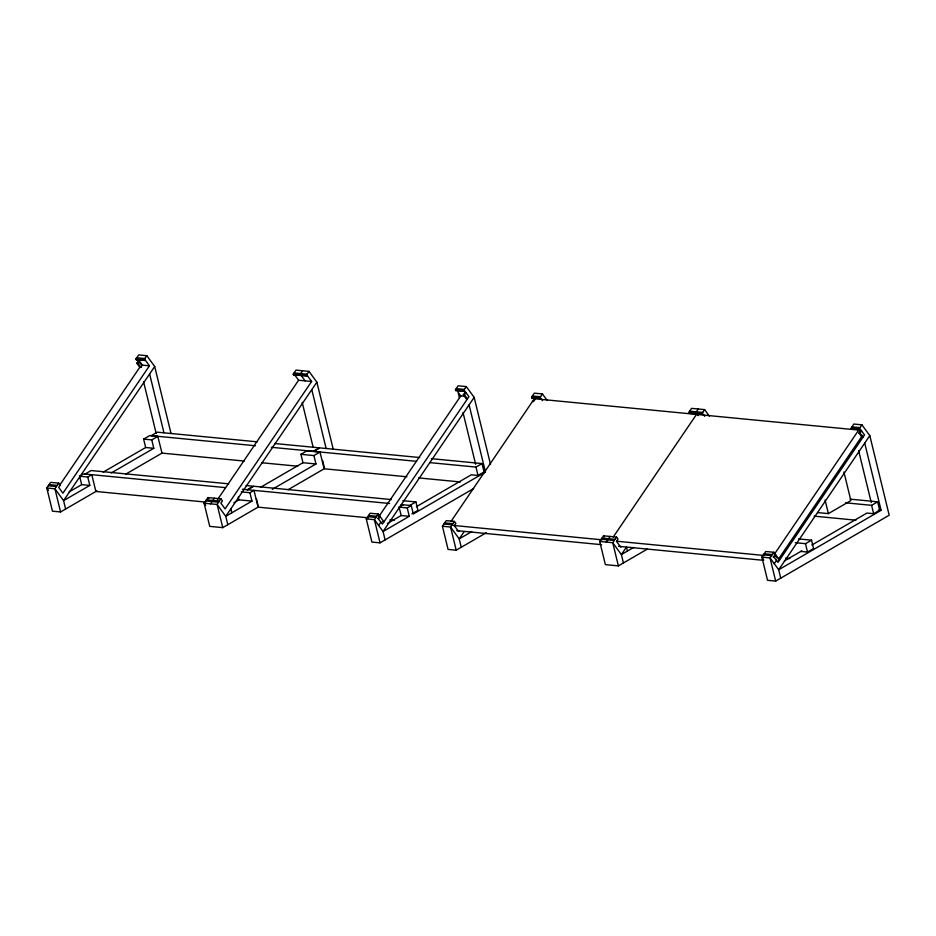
<?xml version="1.0" encoding="UTF-8"?>
<svg xmlns="http://www.w3.org/2000/svg" width="936" height="936" viewBox="0 0 936 936"><rect width="100%" height="100%" fill="white"/><g stroke="black" fill="none" stroke-linecap="round" stroke-linejoin="round"><path stroke-width="1.4" d="M96.923 490.873L60.583 511.957L52.451 511.173L46.8 487.995L50.626 482.368L58.757 483.151L60.243 485.176L58.711 487.434L62.923 493.202L149.444 365.812L145.267 360.091L136.375 359.892L136.012 358.851L138.692 354.908L146.823 355.692L154.697 366.491L171.031 433.508M144.881 360.652L144.144 359.646L146.823 355.692M241.266 491.88L249.935 492.71L253.972 490.37L258.055 507.148L222.756 527.635L209.746 526.383L204.095 503.205L207.921 497.566L220.931 498.829L222.417 500.854L220.884 503.112L225.096 508.88L311.618 381.49L307.441 375.769L293.67 375.102L293.307 374.061L295.987 370.118L308.997 371.37L316.871 382.169L333.216 449.198M307.055 376.33L306.318 375.324L308.997 371.37M377.898 518.287L382.391 524.09L468.913 396.7L464.736 390.979L455.844 390.78L455.481 389.739L458.16 385.796L466.292 386.58L474.166 397.367L490.511 464.396M464.35 391.54L463.612 390.523L466.292 386.58M542.564 400.631L540.891 398.338L531.999 398.139L531.636 397.098L534.316 393.155L542.447 393.939L547.174 400.421M540.505 398.9L539.768 397.882L542.447 393.939M704.738 416.309L703.065 414.016L689.305 413.349L688.931 412.308L691.61 408.365L704.621 409.617L709.348 416.099M702.69 414.578L701.942 413.56L704.621 409.617M773.534 556.534L778.015 562.337L864.536 434.947L860.36 429.226L859.985 429.788L851.105 428.524L853.784 424.043L861.916 424.827L869.801 435.614L889.2 515.21L775.675 581.092L767.543 580.308L761.892 557.131L765.73 551.491L773.861 552.275L779.548 560.079L778.471 559.974M859.985 429.788L859.236 428.77L861.916 424.827M378.179 518.31L379.712 516.064L378.635 515.982M773.803 556.557L775.336 554.311L774.271 554.229M136.843 363.238L138.364 360.98L139.441 361.085L142.401 365.134L140.868 367.392L139.78 367.286L136.843 363.238L137.92 363.332L140.868 367.392M533.988 399.227L532.479 401.485L533.543 401.579L535.076 399.333L532.76 397.554L531.999 398.139M137.136 359.307L136.375 359.892M137.92 363.332L139.441 361.085M58.757 483.151L54.931 488.791L60.583 511.957M59.6 485.351L139.78 367.286M154.697 366.491L63.59 500.643L65.625 509.032M210.6 503.837L214.426 498.198M302.492 370.75L299.801 375.231L300.936 375.137L305.113 380.858M217.398 499.801L298.607 380.238L311.618 381.49M220.931 498.829L217.105 504.469L222.756 527.635M316.871 382.169L225.763 516.321L227.799 524.71M473.616 488.545L380.051 542.845L371.92 542.061L366.269 518.883L370.094 513.244L378.226 514.028L383.924 521.832L382.836 521.726M378.226 514.028L374.4 519.667L380.051 542.845M378.729 516.73L460.781 395.916L465.005 396.326M463.343 394.793L464.876 392.547L465.952 392.652L464.385 394.898L463.343 394.793L466.303 398.853L467.38 398.958L464.385 394.898M378.612 525.447L380.917 522.066M474.166 397.367L383.058 531.519L385.094 539.908M486.287 532.748L456.206 550.204L448.075 549.42L442.424 526.243L446.261 520.615L454.381 521.399L455.867 523.423L454.334 525.681L458.546 531.449L458.944 530.876M451.047 521.375L534.339 398.724L858.686 430.08L860.219 432.186M454.381 521.399L450.555 527.026L456.206 550.204M464.127 531.648L459.213 538.89L461.261 547.279M647.209 549.151L618.38 565.882L605.37 564.63L599.719 541.453L603.556 535.813L616.555 537.077L618.041 539.101L616.508 541.359L620.72 547.127L621.118 546.554M606.224 542.084L610.061 536.445M698.116 408.997L695.436 413.466L699.169 413.642M613.22 537.053L696.513 414.402M616.555 537.077L612.729 542.704L618.38 565.882M852.228 428.431L851.479 429.027M773.861 552.275L770.024 557.914L775.675 581.092M774.575 553.925L858.686 430.08M858.967 433.04L860.5 430.782L861.588 430.888L860.02 433.146L858.967 433.04L861.927 437.1L863.015 437.206L860.02 433.146M774.247 563.694L776.541 560.313M778.424 559.201L862.536 435.357M869.801 435.614L778.682 569.767L780.729 578.155M378.542 518.825L380.11 516.613L379.021 516.508M775.733 554.861L774.177 557.072L773.124 557.014M79.63 476.248L87.762 477.032L89.809 485.421L81.678 484.637L79.63 476.248L83.667 473.909L225.529 487.621M143.629 439.113L151.761 439.897L153.808 448.285L145.677 447.502L143.629 439.113L149.678 435.603L157.81 436.387L161.998 453.106L244.308 461.062M85.071 474.049L91.12 470.539L228.676 483.83M87.762 477.032L91.798 474.692L95.882 491.47L205.627 502.082M151.761 439.897L157.81 436.387M69.182 491.88L81.678 484.637M103.194 472.154L145.677 447.502M89.809 485.421L63.59 500.643L54.931 488.791L46.8 487.995L48.485 490.312M111.326 472.937L153.808 448.285M125.705 474.166L161.998 453.106M300.924 454.323L313.934 455.575L315.982 463.964L302.971 462.712L300.924 454.323L306.973 450.801L319.983 452.065L324.172 468.784L287.995 489.774M247.244 489.727L253.293 486.217L246.051 485.515M247.677 489.762L253.726 486.252L391.283 499.555M313.934 455.575L319.983 452.065M233.93 502.772L238.972 499.847L251.983 501.099L249.935 492.71M260.489 487.352L302.971 462.712M251.983 501.099L225.763 516.321L217.105 504.469L204.095 503.205L205.721 505.44M272.247 489.341L315.982 463.964M399.099 507.136L407.23 507.92L409.278 516.309L401.146 515.525L399.099 507.136L403.135 504.796M409.851 505.44L415.9 501.93L417.947 510.319L411.899 513.829M429.636 462.595L475.968 467.076L482.017 463.566L484.064 471.955L478.015 475.465L471.299 474.809L416.403 506.668M407.23 507.92L411.267 505.58L413.302 513.969L485.48 472.083L469.088 404.855M387.41 523.493L401.146 515.525M409.278 516.309L383.058 531.519L374.4 519.667L366.269 518.883M471.732 531.625L459.213 538.89L450.555 527.026L442.424 526.243M633.707 547.42L621.387 554.568L623.434 562.957M817.549 512.577L828.395 513.618L850.882 500.573L843.909 471.978M795.343 542.704L805.486 543.687L811.535 540.177L813.571 548.566L807.522 552.076L800.807 551.433M845.536 502.807L871.603 505.323L877.652 501.813L879.7 510.202L873.639 513.712L866.923 513.057L811.851 545.021M784.321 560.992L801.836 550.824M864.712 443.102L881.104 510.331L778.682 569.767L770.024 557.914L761.892 557.131L763.53 559.365M293.67 375.102L294.43 374.505L298.607 380.238M136.773 357.727L144.904 358.511M294.079 372.938L307.078 374.189M456.253 388.615L464.373 389.399M532.409 395.975L540.54 396.759M689.703 411.185L702.714 412.437M851.877 426.863L860.008 427.647M136.012 358.851L144.144 359.646M293.307 374.061L306.318 375.324M455.481 389.739L463.612 390.523M531.636 397.098L539.768 397.882M688.931 412.308L701.942 413.56M851.105 427.986L859.236 428.77M142.553 359.834L145.267 360.091M298.338 374.891L300.936 375.137M136.001 359.389L144.132 360.173M293.307 374.599L306.306 375.851M455.481 390.277L463.601 391.061M531.636 397.636L539.768 398.42M688.931 412.846L701.942 414.098M851.105 428.524L859.236 429.308M141.313 365.028L149.444 365.812M257.154 441.827L157.236 432.163L151.187 435.673L255.446 445.758M274.529 443.5L319.41 447.841L313.361 451.351L271.37 447.291M419.761 457.54L319.843 447.888L313.794 451.398L416.602 461.331M431.344 458.663L482.017 463.566M850.134 499.145L877.652 501.813M878.389 510.073L881.104 510.331M261.635 462.735L297.742 466.222M406.914 476.787L324.605 468.819L322.569 460.43M418.474 477.898L460.348 481.946M814.098 516.145L855.972 520.194M402.866 500.678L415.9 501.93M798.502 538.914L811.535 540.177M242.401 489.259L389.587 503.486M401.17 504.609L411.267 505.58M49.093 484.614L57.225 485.41M206.388 499.824L219.398 501.088M368.562 515.502L376.693 516.286M444.729 522.861L452.86 523.645M602.023 538.071L615.034 539.323M764.197 553.749L772.329 554.533M48.333 485.749L56.464 486.533M205.627 500.947L218.638 502.211M367.801 516.625L375.933 517.421M443.956 523.996L452.088 524.78M601.251 539.194L614.262 540.458M763.425 554.872L771.557 555.656M452.93 525.4L602.082 539.815M616.555 541.219L764.256 555.493M368.234 517.807L258.488 507.195L256.441 498.806M389.891 519.901L394.231 520.311M785.526 558.149L789.855 558.558M599.719 541.453L612.729 542.704L621.387 554.568L626.465 547.08L627.436 551.058M456.78 530.665L601.579 544.67M618.509 546.296L763.753 560.348M696.559 413.384L698.233 415.678M775.417 555.797L776.938 557.891M603.556 535.813L604.328 536.878M460.781 395.916L458.055 392.184L459.447 397.882M207.921 497.566L208.705 498.631M138.364 360.98L140.576 364.01M858.628 450.719L871.264 502.55M871.603 505.323L873.639 513.712M825.072 500L828.395 513.618M805.486 543.687L807.522 552.076M463.004 412.472L475.64 464.303M475.968 467.076L478.015 475.465M311.793 389.645L326.137 448.473M302.199 402.398L313.127 447.221M238.282 497.051L238.972 499.847M230.841 508.833L231.812 512.811M149.62 373.967L163.952 432.795M143.536 381.584L156.172 433.415"/></g></svg>
